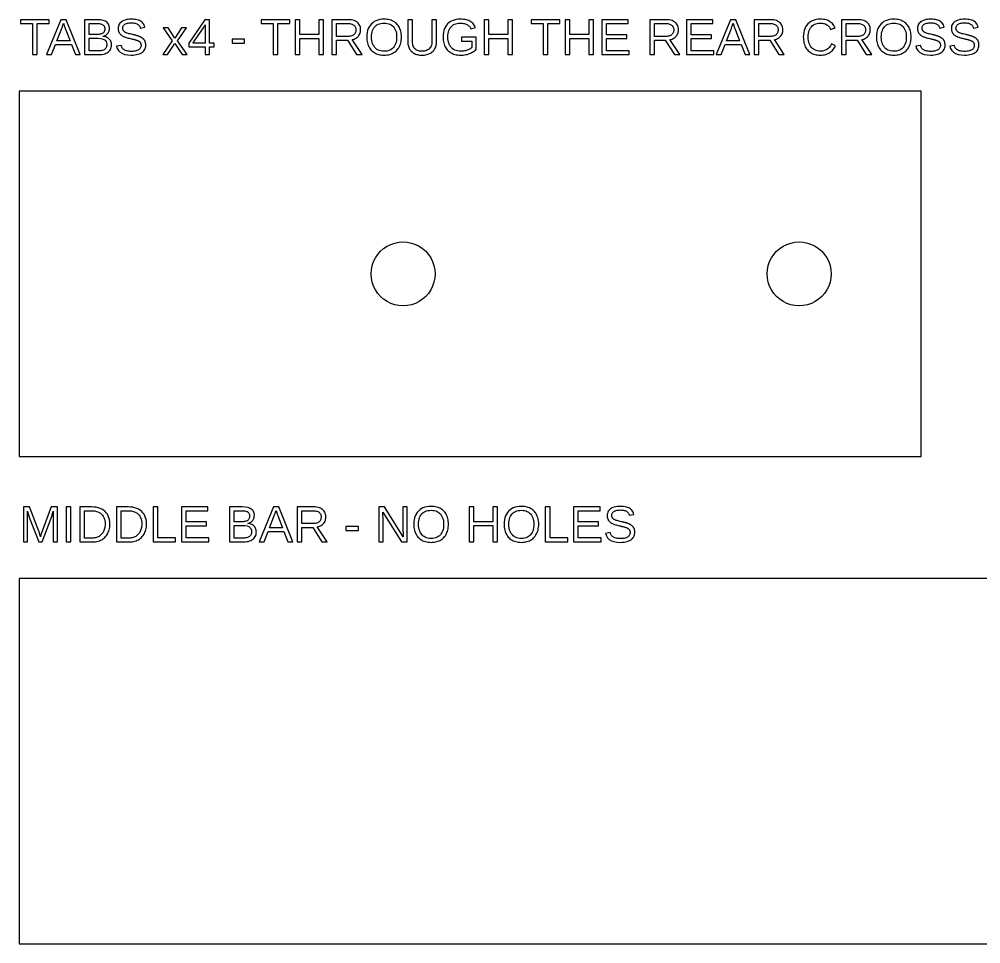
# Model space of a CAD drawing. Extents: x 5 to 633, y -270 to 42.
# Drawn here: x 5 to 162.8, y -270 to -118.2 of the extents above; entities that cross this region are included whole.
import ezdxf

# ---------------------------------------------------------------- set-up
doc = ezdxf.new("R2010")
doc.units = 0
doc.layers.get('0').update_dxf_attribs({"linetype": 'CONTINUOUS'})

msp = doc.modelspace()

# ---------------------------------------------------------------- linework, layer by layer
for points in [[(7.9295, -118.902), (9.8988, -118.902), (9.8988, -118.267), (5.1871, -118.267), (5.1871, -118.902), (7.1565, -118.902), (7.1565, -124), (7.9295, -124)], [(10.9529, -122.324), (13.565, -122.324), (14.2201, -124), (15.0135, -124), (12.7106, -118.267), (11.8276, -118.267), (9.4881, -124), (10.2937, -124)], [(18.3158, -123.991), (18.5728, -123.965), (18.812, -123.922), (19.0335, -123.861), (19.2372, -123.783), (19.4231, -123.688), (19.5912, -123.575), (19.7391, -123.446), (19.8642, -123.304), (19.9666, -123.148), (20.0462, -122.978), (20.1031, -122.794), (20.1372, -122.596), (20.1486, -122.385), (20.1411, -122.225), (20.1184, -122.073), (20.0806, -121.929), (20.0277, -121.794), (19.9597, -121.666), (19.8766, -121.546), (19.7784, -121.435), (19.6662, -121.333), (19.5412, -121.244), (19.4035, -121.166), (19.2529, -121.101), (19.0896, -121.048), (18.9135, -121.006), (18.7246, -120.977), (18.8686, -120.939), (19.0029, -120.891), (19.1276, -120.834), (19.2427, -120.768), (19.3482, -120.692), (19.444, -120.607), (19.5302, -120.513), (19.6058, -120.411), (19.6697, -120.302), (19.722, -120.187), (19.7627, -120.065), (19.7918, -119.936), (19.8092, -119.801), (19.815, -119.659), (19.7738, -119.289), (19.6503, -118.977), (19.4443, -118.721), (19.156, -118.523), (18.7854, -118.381), (18.3323, -118.296), (17.7969, -118.267), (15.7137, -118.267), (15.7137, -124), (18.041, -124)], [(23.7076, -124.072), (23.9985, -124.046), (24.2689, -124.001), (24.5185, -123.939), (24.7475, -123.859), (24.9558, -123.762), (25.1434, -123.646), (25.308, -123.514), (25.4473, -123.368), (25.5613, -123.207), (25.6499, -123.032), (25.7132, -122.841), (25.7512, -122.637), (25.7639, -122.417), (25.7621, -122.329), (25.7568, -122.245), (25.7478, -122.164), (25.7353, -122.086), (25.7193, -122.011), (25.6996, -121.94), (25.6764, -121.872), (25.6501, -121.807), (25.621, -121.745), (25.5891, -121.684), (25.5545, -121.627), (25.5172, -121.572), (25.4771, -121.519), (25.4343, -121.469), (25.389, -121.422), (25.3415, -121.376), (25.2917, -121.332), (25.2397, -121.291), (25.1854, -121.252), (25.1289, -121.215), (25.0701, -121.18), (25.0096, -121.147), (24.9479, -121.115), (24.8849, -121.085), (24.8207, -121.055), (24.7552, -121.027), (24.6885, -121), (24.6205, -120.975), (24.5515, -120.95), (24.4815, -120.927), (24.4107, -120.904), (24.3389, -120.883), (24.2662, -120.862), (24.1926, -120.843), (24.118, -120.824), (24.043, -120.806), (23.9679, -120.788), (23.8927, -120.771), (23.8175, -120.753), (23.7421, -120.735), (23.6667, -120.718), (23.5912, -120.7), (23.3764, -120.651), (23.183, -120.605), (23.011, -120.56), (22.8604, -120.518), (22.7313, -120.478), (22.6236, -120.441), (22.5373, -120.405), (22.4643, -120.37), (22.3963, -120.332), (22.3334, -120.293), (22.2756, -120.251), (22.2228, -120.207), (22.1751, -120.161), (22.1325, -120.112), (22.0952, -120.061), (22.0637, -120.006), (22.0379, -119.947), (22.0179, -119.885), (22.0036, -119.819), (21.995, -119.749), (21.9921, -119.675), (21.9995, -119.55), (22.0217, -119.435), (22.0586, -119.329), (22.1104, -119.232), (22.1769, -119.144), (22.2582, -119.065), (22.3542, -118.995), (22.4643, -118.935), (22.5877, -118.884), (22.7244, -118.842), (22.8744, -118.809), (23.0376, -118.786), (23.2142, -118.772), (23.404, -118.768), (23.5774, -118.772), (23.7398, -118.784), (23.891, -118.805), (24.0311, -118.835), (24.16, -118.872), (24.2779, -118.919), (24.3846, -118.973), (24.4811, -119.037), (24.5682, -119.111), (24.6461, -119.195), (24.7147, -119.29), (24.774, -119.394), (24.824, -119.509), (24.8647, -119.634), (25.6296, -119.5), (25.564, -119.303), (25.4858, -119.123), (25.3949, -118.96), (25.2915, -118.814), (25.1754, -118.686), (25.0467, -118.575), (24.9054, -118.481), (24.7483, -118.401), (24.5726, -118.334), (24.378, -118.279), (24.1647, -118.237), (23.9326, -118.206), (23.6818, -118.188), (23.4121, -118.182), (23.1221, -118.19), (22.852, -118.214), (22.6017, -118.255), (22.3712, -118.312), (22.1606, -118.385), (21.9698, -118.475), (21.7989, -118.58), (21.6494, -118.701), (21.5229, -118.836), (21.4193, -118.984), (21.3388, -119.146), (21.2813, -119.322), (21.2468, -119.512), (21.2353, -119.716), (21.2375, -119.806), (21.2441, -119.893), (21.2551, -119.978), (21.2705, -120.059), (21.2904, -120.137), (21.3146, -120.213), (21.3432, -120.285), (21.3759, -120.355), (21.4126, -120.422), (21.4531, -120.486), (21.4976, -120.548), (21.546, -120.608), (21.5983, -120.664), (21.6544, -120.719), (21.7156, -120.771), (21.7828, -120.822), (21.8561, -120.871), (21.9354, -120.919), (22.0208, -120.965), (22.1123, -121.011), (22.2098, -121.054), (22.317, -121.097), (22.4377, -121.14), (22.5716, -121.183), (22.719, -121.226), (22.8797, -121.269), (23.0538, -121.312), (23.2413, -121.355), (23.3514, -121.381), (23.4588, -121.405), (23.5634, -121.43), (23.6651, -121.454), (23.764, -121.477), (23.86, -121.5), (23.9533, -121.522), (24.0433, -121.545), (24.1296, -121.569), (24.2123, -121.595), (24.2914, -121.622), (24.3668, -121.651), (24.4385, -121.682), (24.5066, -121.713), (24.5708, -121.747), (24.6307, -121.783), (24.6864, -121.822), (24.7378, -121.863), (24.785, -121.907), (24.828, -121.953), (24.8667, -122.002), (24.9007, -122.054), (24.9295, -122.111), (24.953, -122.172), (24.9713, -122.237), (24.9844, -122.306), (24.9923, -122.38), (24.9949, -122.458), (24.9865, -122.596), (24.9615, -122.724), (24.9198, -122.842), (24.8614, -122.951), (24.7863, -123.049), (24.6945, -123.138), (24.586, -123.217), (24.4621, -123.285), (24.3243, -123.343), (24.1723, -123.391), (24.0064, -123.428), (23.8264, -123.454), (23.6324, -123.47), (23.4243, -123.475), (23.2225, -123.47), (23.0331, -123.455), (22.8561, -123.431), (22.6916, -123.396), (22.5396, -123.352), (22.4, -123.297), (22.2729, -123.233), (22.1579, -123.158), (22.055, -123.072), (21.964, -122.975), (21.8849, -122.867), (21.8179, -122.747), (21.7627, -122.616), (21.7195, -122.474), (20.9668, -122.625), (21.0981, -123.011), (21.3013, -123.338), (21.5764, -123.606), (21.9234, -123.814), (22.3423, -123.962), (22.8331, -124.052), (23.3959, -124.081)], [(36.2133, -122.702), (37.0189, -122.702), (37.0189, -122.124), (36.2133, -122.124), (36.2133, -118.267), (35.4442, -118.267), (32.8199, -122.132), (32.8199, -122.702), (35.5216, -122.702), (35.5216, -124), (36.2133, -124)], [(47.4478, -118.902), (49.4171, -118.902), (49.4171, -118.267), (44.7055, -118.267), (44.7055, -118.902), (46.6748, -118.902), (46.6748, -124), (47.4478, -124)], [(51.0694, -121.343), (54.1698, -121.343), (54.1698, -124), (54.9469, -124), (54.9469, -118.267), (54.1698, -118.267), (54.1698, -120.692), (51.0694, -120.692), (51.0694, -118.267), (50.2923, -118.267), (50.2923, -124), (51.0694, -124)], [(57.0874, -121.62), (58.8736, -121.62), (60.3628, -124), (61.2579, -124), (59.6304, -121.53), (59.8118, -121.491), (59.9816, -121.439), (60.1399, -121.374), (60.2867, -121.295), (60.4219, -121.204), (60.5456, -121.099), (60.6577, -120.981), (60.7565, -120.852), (60.8401, -120.716), (60.9085, -120.57), (60.9617, -120.417), (60.9996, -120.255), (61.0224, -120.085), (61.03, -119.907), (61.0193, -119.693), (60.987, -119.493), (60.9333, -119.307), (60.858, -119.134), (60.7612, -118.976), (60.6429, -118.831), (60.5031, -118.7), (60.3436, -118.585), (60.166, -118.488), (59.9704, -118.409), (59.7568, -118.347), (59.5252, -118.302), (59.2755, -118.276), (59.0079, -118.267), (56.3103, -118.267), (56.3103, -124), (57.0874, -124)], [(65.1247, -124.074), (65.3604, -124.052), (65.5867, -124.015), (65.8035, -123.963), (66.0108, -123.897), (66.2087, -123.815), (66.3971, -123.719), (66.5747, -123.609), (66.74, -123.487), (66.8932, -123.351), (67.0341, -123.203), (67.1629, -123.042), (67.2794, -122.868), (67.3837, -122.682), (67.475, -122.484), (67.5522, -122.278), (67.6153, -122.062), (67.6644, -121.837), (67.6995, -121.603), (67.7206, -121.359), (67.7276, -121.107), (67.7207, -120.854), (67.6999, -120.611), (67.6652, -120.377), (67.6167, -120.153), (67.5542, -119.939), (67.478, -119.735), (67.3878, -119.541), (67.2846, -119.358), (67.1689, -119.187), (67.0409, -119.03), (66.9006, -118.886), (66.7478, -118.754), (66.5827, -118.635), (66.4052, -118.53), (66.2168, -118.437), (66.0189, -118.359), (65.8116, -118.295), (65.5948, -118.246), (65.3685, -118.21), (65.1328, -118.189), (64.8876, -118.182), (64.516, -118.197), (64.1685, -118.245), (63.8451, -118.324), (63.5457, -118.435), (63.2705, -118.577), (63.0193, -118.751), (62.7922, -118.957), (62.5925, -119.191), (62.4235, -119.449), (62.2853, -119.731), (62.1777, -120.039), (62.1009, -120.37), (62.0548, -120.726), (62.0395, -121.107), (62.0464, -121.361), (62.067, -121.605), (62.1015, -121.84), (62.1497, -122.066), (62.2118, -122.282), (62.2876, -122.49), (62.3772, -122.688), (62.4798, -122.875), (62.5949, -123.049), (62.7223, -123.21), (62.8621, -123.358), (63.0143, -123.493), (63.1788, -123.615), (63.3557, -123.723), (63.5437, -123.818), (63.7417, -123.899), (63.9495, -123.964), (64.1671, -124.016), (64.3947, -124.052), (64.6321, -124.074), (64.8795, -124.081)], [(71.3063, -124.076), (71.5037, -124.06), (71.6932, -124.032), (71.8749, -123.994), (72.0486, -123.945), (72.2145, -123.886), (72.3724, -123.815), (72.5215, -123.734), (72.6606, -123.643), (72.7897, -123.543), (72.9089, -123.433), (73.0181, -123.313), (73.1173, -123.183), (73.2066, -123.044), (73.2848, -122.896), (73.351, -122.74), (73.4052, -122.576), (73.4473, -122.405), (73.4774, -122.226), (73.4955, -122.038), (73.5015, -121.844), (73.5015, -118.267), (72.7285, -118.267), (72.7285, -121.799), (72.7197, -122.022), (72.6934, -122.23), (72.6496, -122.421), (72.5883, -122.597), (72.5095, -122.757), (72.4131, -122.901), (72.2992, -123.03), (72.1696, -123.141), (72.0259, -123.236), (71.8682, -123.313), (71.6964, -123.373), (71.5106, -123.416), (71.3108, -123.442), (71.0969, -123.451), (70.8891, -123.442), (70.6957, -123.417), (70.5167, -123.376), (70.3522, -123.318), (70.2022, -123.243), (70.0666, -123.152), (69.9454, -123.044), (69.8397, -122.92), (69.7502, -122.78), (69.6769, -122.626), (69.62, -122.455), (69.5793, -122.27), (69.5549, -122.068), (69.5467, -121.852), (69.5467, -118.267), (68.7696, -118.267), (68.7696, -121.917), (68.7755, -122.106), (68.7931, -122.287), (68.8226, -122.461), (68.8639, -122.628), (68.917, -122.786), (68.9818, -122.937), (69.0585, -123.08), (69.1458, -123.215), (69.2428, -123.341), (69.3494, -123.456), (69.4657, -123.563), (69.5915, -123.66), (69.727, -123.747), (69.8722, -123.825), (70.0258, -123.893), (70.1867, -123.951), (70.355, -123.998), (70.5305, -124.034), (70.7134, -124.06), (70.9035, -124.076), (71.101, -124.081)], [(77.6713, -124.076), (77.8853, -124.061), (78.0948, -124.035), (78.2996, -123.998), (78.5, -123.952), (78.6957, -123.895), (78.8869, -123.827), (79.0716, -123.75), (79.2479, -123.665), (79.4159, -123.571), (79.5754, -123.468), (79.7266, -123.357), (79.8694, -123.237), (80.0038, -123.109), (80.0038, -121.132), (77.5747, -121.132), (77.5747, -121.783), (79.2877, -121.783), (79.2877, -122.816), (79.1979, -122.897), (79.1005, -122.973), (78.9956, -123.045), (78.8831, -123.111), (78.7631, -123.172), (78.6355, -123.229), (78.5004, -123.28), (78.3599, -123.325), (78.2164, -123.364), (78.0698, -123.395), (77.9201, -123.419), (77.7674, -123.437), (77.6116, -123.447), (77.4527, -123.451), (77.1801, -123.438), (76.9249, -123.399), (76.6872, -123.335), (76.4669, -123.245), (76.264, -123.13), (76.0786, -122.989), (75.9106, -122.822), (75.7627, -122.633), (75.6376, -122.426), (75.5352, -122.199), (75.4556, -121.954), (75.3987, -121.691), (75.3646, -121.408), (75.3532, -121.107), (75.3639, -120.806), (75.396, -120.524), (75.4496, -120.263), (75.5246, -120.021), (75.621, -119.8), (75.7388, -119.598), (75.8781, -119.417), (76.0376, -119.257), (76.2162, -119.123), (76.4139, -119.012), (76.6307, -118.927), (76.8666, -118.865), (77.1216, -118.829), (77.3957, -118.816), (77.5739, -118.821), (77.7436, -118.835), (77.9048, -118.858), (78.0573, -118.889), (78.2014, -118.931), (78.3368, -118.981), (78.4638, -119.04), (78.5826, -119.11), (78.6939, -119.19), (78.7977, -119.281), (78.8939, -119.382), (78.9825, -119.495), (79.0636, -119.618), (79.1371, -119.752), (79.8777, -119.533), (79.7803, -119.338), (79.6717, -119.16), (79.5521, -118.997), (79.4213, -118.85), (79.2794, -118.718), (79.1263, -118.603), (78.9622, -118.503), (78.7851, -118.418), (78.5935, -118.346), (78.3872, -118.287), (78.1663, -118.241), (77.9309, -118.208), (77.6808, -118.188), (77.416, -118.182), (77.0413, -118.197), (76.6913, -118.244), (76.3661, -118.322), (76.0656, -118.431), (75.7898, -118.572), (75.5388, -118.744), (75.3125, -118.947), (75.1139, -119.178), (74.9458, -119.435), (74.8083, -119.718), (74.7014, -120.027), (74.625, -120.361), (74.5792, -120.721), (74.5639, -121.107), (74.5709, -121.363), (74.5919, -121.608), (74.627, -121.845), (74.6761, -122.071), (74.7393, -122.288), (74.8165, -122.495), (74.9077, -122.692), (75.0122, -122.878), (75.1292, -123.051), (75.2588, -123.211), (75.4009, -123.359), (75.5556, -123.493), (75.7227, -123.615), (75.9025, -123.723), (76.0935, -123.818), (76.2947, -123.899), (76.5061, -123.964), (76.7275, -124.016), (76.9591, -124.052), (77.2008, -124.074), (77.4527, -124.081)], [(82.0874, -121.343), (85.1878, -121.343), (85.1878, -124), (85.9649, -124), (85.9649, -118.267), (85.1878, -118.267), (85.1878, -120.692), (82.0874, -120.692), (82.0874, -118.267), (81.3103, -118.267), (81.3103, -124), (82.0874, -124)], [(91.739, -118.902), (93.7083, -118.902), (93.7083, -118.267), (88.9966, -118.267), (88.9966, -118.902), (90.966, -118.902), (90.966, -124), (91.739, -124)], [(95.3605, -121.343), (98.4609, -121.343), (98.4609, -124), (99.238, -124), (99.238, -118.267), (98.4609, -118.267), (98.4609, -120.692), (95.3605, -120.692), (95.3605, -118.267), (94.5834, -118.267), (94.5834, -124), (95.3605, -124)], [(105.118, -123.365), (101.379, -123.365), (101.379, -121.367), (104.707, -121.367), (104.707, -120.741), (101.379, -120.741), (101.379, -118.902), (104.951, -118.902), (104.951, -118.267), (100.601, -118.267), (100.601, -124), (105.118, -124)], [(109.252, -121.62), (111.038, -121.62), (112.528, -124), (113.423, -124), (111.795, -121.53), (111.977, -121.491), (112.146, -121.439), (112.305, -121.374), (112.451, -121.295), (112.587, -121.204), (112.71, -121.099), (112.822, -120.981), (112.921, -120.852), (113.005, -120.716), (113.073, -120.57), (113.126, -120.417), (113.164, -120.255), (113.187, -120.085), (113.195, -119.907), (113.184, -119.693), (113.152, -119.493), (113.098, -119.307), (113.023, -119.134), (112.926, -118.976), (112.808, -118.831), (112.668, -118.7), (112.508, -118.585), (112.331, -118.488), (112.135, -118.409), (111.922, -118.347), (111.69, -118.302), (111.44, -118.276), (111.173, -118.267), (108.475, -118.267), (108.475, -124), (109.252, -124)], [(119.009, -123.365), (115.27, -123.365), (115.27, -121.367), (118.598, -121.367), (118.598, -120.741), (115.27, -120.741), (115.27, -118.902), (118.843, -118.902), (118.843, -118.267), (114.493, -118.267), (114.493, -124), (119.009, -124)], [(120.849, -122.324), (123.461, -122.324), (124.116, -124), (124.909, -124), (122.607, -118.267), (121.724, -118.267), (119.384, -124), (120.19, -124)], [(126.387, -121.62), (128.173, -121.62), (129.662, -124), (130.557, -124), (128.93, -121.53), (129.111, -121.491), (129.281, -121.439), (129.439, -121.374), (129.586, -121.295), (129.721, -121.204), (129.845, -121.099), (129.957, -120.981), (130.056, -120.852), (130.139, -120.716), (130.208, -120.57), (130.261, -120.417), (130.299, -120.255), (130.322, -120.085), (130.329, -119.907), (130.319, -119.693), (130.286, -119.493), (130.233, -119.307), (130.157, -119.134), (130.061, -118.976), (129.942, -118.831), (129.802, -118.7), (129.643, -118.585), (129.465, -118.488), (129.27, -118.409), (129.056, -118.347), (128.825, -118.302), (128.575, -118.276), (128.307, -118.267), (125.61, -118.267), (125.61, -124), (126.387, -124)], [(136.715, -124.073), (136.945, -124.05), (137.165, -124.01), (137.378, -123.955), (137.582, -123.884), (137.778, -123.797), (137.965, -123.695), (138.142, -123.577), (138.308, -123.445), (138.462, -123.299), (138.604, -123.138), (138.734, -122.962), (138.853, -122.772), (138.96, -122.568), (138.325, -122.25), (138.14, -122.567), (137.93, -122.834), (137.696, -123.053), (137.437, -123.224), (137.154, -123.345), (136.846, -123.418), (136.514, -123.443), (136.254, -123.43), (136.009, -123.39), (135.78, -123.325), (135.567, -123.233), (135.37, -123.116), (135.189, -122.972), (135.023, -122.802), (134.877, -122.61), (134.753, -122.402), (134.652, -122.177), (134.573, -121.935), (134.517, -121.676), (134.483, -121.4), (134.472, -121.107), (134.483, -120.812), (134.515, -120.535), (134.569, -120.277), (134.645, -120.037), (134.742, -119.816), (134.86, -119.613), (135.001, -119.429), (135.161, -119.266), (135.338, -119.129), (135.532, -119.016), (135.744, -118.929), (135.972, -118.866), (136.218, -118.829), (136.482, -118.816), (136.652, -118.822), (136.815, -118.838), (136.971, -118.865), (137.121, -118.903), (137.264, -118.951), (137.4, -119.011), (137.53, -119.081), (137.651, -119.161), (137.762, -119.251), (137.864, -119.351), (137.955, -119.46), (138.037, -119.579), (138.109, -119.708), (138.17, -119.846), (138.907, -119.602), (138.818, -119.408), (138.715, -119.228), (138.599, -119.062), (138.47, -118.91), (138.328, -118.773), (138.172, -118.649), (138.004, -118.54), (137.822, -118.445), (137.628, -118.364), (137.422, -118.299), (137.203, -118.247), (136.972, -118.211), (136.729, -118.189), (136.474, -118.182), (136.111, -118.198), (135.772, -118.245), (135.455, -118.324), (135.162, -118.435), (134.893, -118.578), (134.646, -118.753), (134.423, -118.959), (134.227, -119.193), (134.06, -119.451), (133.924, -119.734), (133.819, -120.041), (133.743, -120.372), (133.698, -120.727), (133.683, -121.107), (133.689, -121.364), (133.71, -121.61), (133.743, -121.847), (133.791, -122.073), (133.852, -122.289), (133.926, -122.496), (134.014, -122.692), (134.115, -122.877), (134.228, -123.049), (134.354, -123.209), (134.491, -123.356), (134.642, -123.49), (134.804, -123.612), (134.978, -123.721), (135.164, -123.817), (135.359, -123.898), (135.564, -123.964), (135.778, -124.015), (136.002, -124.052), (136.235, -124.074), (136.478, -124.081)], [(140.738, -121.62), (142.524, -121.62), (144.014, -124), (144.909, -124), (143.281, -121.53), (143.463, -121.491), (143.632, -121.439), (143.791, -121.374), (143.937, -121.295), (144.073, -121.204), (144.196, -121.099), (144.308, -120.981), (144.407, -120.852), (144.491, -120.716), (144.559, -120.57), (144.612, -120.417), (144.65, -120.255), (144.673, -120.085), (144.681, -119.907), (144.67, -119.693), (144.638, -119.493), (144.584, -119.307), (144.509, -119.134), (144.412, -118.976), (144.294, -118.831), (144.154, -118.7), (143.994, -118.585), (143.817, -118.488), (143.621, -118.409), (143.408, -118.347), (143.176, -118.302), (142.926, -118.276), (142.659, -118.267), (139.961, -118.267), (139.961, -124), (140.738, -124)], [(148.775, -124.074), (149.011, -124.052), (149.237, -124.015), (149.454, -123.963), (149.662, -123.897), (149.859, -123.815), (150.048, -123.719), (150.225, -123.609), (150.391, -123.487), (150.544, -123.351), (150.685, -123.203), (150.814, -123.042), (150.93, -122.868), (151.034, -122.682), (151.126, -122.484), (151.203, -122.278), (151.266, -122.062), (151.315, -121.837), (151.35, -121.603), (151.371, -121.359), (151.378, -121.107), (151.371, -120.854), (151.351, -120.611), (151.316, -120.377), (151.267, -120.153), (151.205, -119.939), (151.129, -119.735), (151.039, -119.541), (150.935, -119.358), (150.82, -119.187), (150.692, -119.03), (150.551, -118.886), (150.399, -118.754), (150.233, -118.635), (150.056, -118.53), (149.868, -118.437), (149.67, -118.359), (149.462, -118.295), (149.246, -118.246), (149.019, -118.21), (148.784, -118.189), (148.538, -118.182), (148.167, -118.197), (147.819, -118.245), (147.496, -118.324), (147.196, -118.435), (146.921, -118.577), (146.67, -118.751), (146.443, -118.957), (146.243, -119.191), (146.074, -119.449), (145.936, -119.731), (145.828, -120.039), (145.752, -120.37), (145.706, -120.726), (145.69, -121.107), (145.697, -121.361), (145.718, -121.605), (145.752, -121.84), (145.8, -122.066), (145.863, -122.282), (145.938, -122.49), (146.028, -122.688), (146.131, -122.875), (146.246, -123.049), (146.373, -123.21), (146.513, -123.358), (146.665, -123.493), (146.83, -123.615), (147.006, -123.723), (147.194, -123.818), (147.392, -123.899), (147.6, -123.964), (147.818, -124.016), (148.045, -124.052), (148.283, -124.074), (148.53, -124.081)], [(154.897, -124.072), (155.188, -124.046), (155.458, -124.001), (155.708, -123.939), (155.937, -123.859), (156.145, -123.762), (156.332, -123.646), (156.497, -123.514), (156.636, -123.368), (156.75, -123.207), (156.839, -123.032), (156.902, -122.841), (156.94, -122.637), (156.953, -122.417), (156.951, -122.329), (156.946, -122.245), (156.937, -122.164), (156.924, -122.086), (156.908, -122.011), (156.889, -121.94), (156.865, -121.872), (156.839, -121.807), (156.81, -121.745), (156.778, -121.684), (156.744, -121.627), (156.706, -121.572), (156.666, -121.519), (156.623, -121.469), (156.578, -121.422), (156.531, -121.376), (156.481, -121.332), (156.429, -121.291), (156.374, -121.252), (156.318, -121.215), (156.259, -121.18), (156.199, -121.147), (156.137, -121.115), (156.074, -121.085), (156.01, -121.055), (155.944, -121.027), (155.878, -121), (155.81, -120.975), (155.741, -120.95), (155.671, -120.927), (155.6, -120.904), (155.528, -120.883), (155.455, -120.862), (155.382, -120.843), (155.307, -120.824), (155.232, -120.806), (155.157, -120.788), (155.082, -120.771), (155.007, -120.753), (154.931, -120.735), (154.856, -120.718), (154.78, -120.7), (154.565, -120.651), (154.372, -120.605), (154.2, -120.56), (154.049, -120.518), (153.92, -120.478), (153.813, -120.441), (153.726, -120.405), (153.653, -120.37), (153.585, -120.332), (153.522, -120.293), (153.465, -120.251), (153.412, -120.207), (153.364, -120.161), (153.322, -120.112), (153.284, -120.061), (153.253, -120.006), (153.227, -119.947), (153.207, -119.885), (153.193, -119.819), (153.184, -119.749), (153.181, -119.675), (153.189, -119.55), (153.211, -119.435), (153.248, -119.329), (153.299, -119.232), (153.366, -119.144), (153.447, -119.065), (153.543, -118.995), (153.653, -118.935), (153.777, -118.884), (153.913, -118.842), (154.063, -118.809), (154.227, -118.786), (154.403, -118.772), (154.593, -118.768), (154.766, -118.772), (154.929, -118.784), (155.08, -118.805), (155.22, -118.835), (155.349, -118.872), (155.467, -118.919), (155.574, -118.973), (155.67, -119.037), (155.757, -119.111), (155.835, -119.195), (155.904, -119.29), (155.963, -119.394), (156.013, -119.509), (156.054, -119.634), (156.819, -119.5), (156.753, -119.303), (156.675, -119.123), (156.584, -118.96), (156.481, -118.814), (156.364, -118.686), (156.236, -118.575), (156.094, -118.481), (155.937, -118.401), (155.762, -118.334), (155.567, -118.279), (155.354, -118.237), (155.122, -118.206), (154.871, -118.188), (154.601, -118.182), (154.311, -118.19), (154.041, -118.214), (153.791, -118.255), (153.56, -118.312), (153.35, -118.385), (153.159, -118.475), (152.988, -118.58), (152.838, -118.701), (152.712, -118.836), (152.608, -118.984), (152.528, -119.146), (152.47, -119.322), (152.436, -119.512), (152.424, -119.716), (152.427, -119.806), (152.433, -119.893), (152.444, -119.978), (152.46, -120.059), (152.479, -120.137), (152.504, -120.213), (152.532, -120.285), (152.565, -120.355), (152.602, -120.422), (152.642, -120.486), (152.687, -120.548), (152.735, -120.608), (152.787, -120.664), (152.843, -120.719), (152.905, -120.771), (152.972, -120.822), (153.045, -120.871), (153.124, -120.919), (153.21, -120.965), (153.301, -121.011), (153.399, -121.054), (153.506, -121.097), (153.627, -121.14), (153.761, -121.183), (153.908, -121.226), (154.069, -121.269), (154.243, -121.312), (154.43, -121.355), (154.54, -121.381), (154.648, -121.405), (154.752, -121.43), (154.854, -121.454), (154.953, -121.477), (155.049, -121.5), (155.142, -121.522), (155.232, -121.545), (155.319, -121.569), (155.401, -121.595), (155.48, -121.622), (155.556, -121.651), (155.628, -121.682), (155.696, -121.713), (155.76, -121.747), (155.82, -121.783), (155.875, -121.822), (155.927, -121.863), (155.974, -121.907), (156.017, -121.953), (156.056, -122.002), (156.09, -122.054), (156.119, -122.111), (156.142, -122.172), (156.16, -122.237), (156.173, -122.306), (156.181, -122.38), (156.184, -122.458), (156.176, -122.596), (156.151, -122.724), (156.109, -122.842), (156.05, -122.951), (155.975, -123.049), (155.884, -123.138), (155.775, -123.217), (155.651, -123.285), (155.513, -123.343), (155.361, -123.391), (155.195, -123.428), (155.015, -123.454), (154.821, -123.47), (154.613, -123.475), (154.412, -123.47), (154.222, -123.455), (154.045, -123.431), (153.881, -123.396), (153.729, -123.352), (153.589, -123.297), (153.462, -123.233), (153.347, -123.158), (153.244, -123.072), (153.153, -122.975), (153.074, -122.867), (153.007, -122.747), (152.952, -122.616), (152.909, -122.474), (152.156, -122.625), (152.287, -123.011), (152.49, -123.338), (152.765, -123.606), (153.112, -123.814), (153.531, -123.962), (154.022, -124.052), (154.585, -124.081)], [(160.455, -124.072), (160.746, -124.046), (161.016, -124.001), (161.266, -123.939), (161.495, -123.859), (161.703, -123.762), (161.891, -123.646), (162.055, -123.514), (162.195, -123.368), (162.309, -123.207), (162.397, -123.032), (162.461, -122.841), (162.499, -122.637), (162.511, -122.417), (162.509, -122.329), (162.504, -122.245), (162.495, -122.164), (162.483, -122.086), (162.467, -122.011), (162.447, -121.94), (162.424, -121.872), (162.397, -121.807), (162.368, -121.745), (162.336, -121.684), (162.302, -121.627), (162.265, -121.572), (162.224, -121.519), (162.182, -121.469), (162.136, -121.422), (162.089, -121.376), (162.039, -121.332), (161.987, -121.291), (161.933, -121.252), (161.876, -121.215), (161.817, -121.18), (161.757, -121.147), (161.695, -121.115), (161.632, -121.085), (161.568, -121.055), (161.503, -121.027), (161.436, -121), (161.368, -120.975), (161.299, -120.95), (161.229, -120.927), (161.158, -120.904), (161.086, -120.883), (161.013, -120.862), (160.94, -120.843), (160.865, -120.824), (160.79, -120.806), (160.715, -120.788), (160.64, -120.771), (160.565, -120.753), (160.489, -120.735), (160.414, -120.718), (160.339, -120.7), (160.124, -120.651), (159.93, -120.605), (159.758, -120.56), (159.608, -120.518), (159.479, -120.478), (159.371, -120.441), (159.285, -120.405), (159.212, -120.37), (159.144, -120.332), (159.081, -120.293), (159.023, -120.251), (158.97, -120.207), (158.922, -120.161), (158.88, -120.112), (158.843, -120.061), (158.811, -120.006), (158.785, -119.947), (158.765, -119.885), (158.751, -119.819), (158.742, -119.749), (158.739, -119.675), (158.747, -119.55), (158.769, -119.435), (158.806, -119.329), (158.858, -119.232), (158.924, -119.144), (159.005, -119.065), (159.102, -118.995), (159.212, -118.935), (159.335, -118.884), (159.472, -118.842), (159.622, -118.809), (159.785, -118.786), (159.961, -118.772), (160.151, -118.768), (160.325, -118.772), (160.487, -118.784), (160.638, -118.805), (160.778, -118.835), (160.907, -118.872), (161.025, -118.919), (161.132, -118.973), (161.228, -119.037), (161.316, -119.111), (161.393, -119.195), (161.462, -119.29), (161.521, -119.394), (161.571, -119.509), (161.612, -119.634), (162.377, -119.5), (162.311, -119.303), (162.233, -119.123), (162.142, -118.96), (162.039, -118.814), (161.923, -118.686), (161.794, -118.575), (161.653, -118.481), (161.496, -118.401), (161.32, -118.334), (161.125, -118.279), (160.912, -118.237), (160.68, -118.206), (160.429, -118.188), (160.159, -118.182), (159.869, -118.19), (159.599, -118.214), (159.349, -118.255), (159.119, -118.312), (158.908, -118.385), (158.717, -118.475), (158.546, -118.58), (158.397, -118.701), (158.27, -118.836), (158.167, -118.984), (158.086, -119.146), (158.029, -119.322), (157.994, -119.512), (157.983, -119.716), (157.985, -119.806), (157.991, -119.893), (158.002, -119.978), (158.018, -120.059), (158.038, -120.137), (158.062, -120.213), (158.09, -120.285), (158.123, -120.355), (158.16, -120.422), (158.2, -120.486), (158.245, -120.548), (158.293, -120.608), (158.346, -120.664), (158.402, -120.719), (158.463, -120.771), (158.53, -120.822), (158.603, -120.871), (158.683, -120.919), (158.768, -120.965), (158.86, -121.011), (158.957, -121.054), (159.064, -121.097), (159.185, -121.14), (159.319, -121.183), (159.466, -121.226), (159.627, -121.269), (159.801, -121.312), (159.989, -121.355), (160.099, -121.381), (160.206, -121.405), (160.311, -121.43), (160.412, -121.454), (160.511, -121.477), (160.607, -121.5), (160.701, -121.522), (160.791, -121.545), (160.877, -121.569), (160.96, -121.595), (161.039, -121.622), (161.114, -121.651), (161.186, -121.682), (161.254, -121.713), (161.318, -121.747), (161.378, -121.783), (161.434, -121.822), (161.485, -121.863), (161.532, -121.907), (161.575, -121.953), (161.614, -122.002), (161.648, -122.054), (161.677, -122.111), (161.7, -122.172), (161.719, -122.237), (161.732, -122.306), (161.74, -122.38), (161.742, -122.458), (161.734, -122.596), (161.709, -122.724), (161.667, -122.842), (161.609, -122.951), (161.534, -123.049), (161.442, -123.138), (161.333, -123.217), (161.209, -123.285), (161.072, -123.343), (160.92, -123.391), (160.754, -123.428), (160.574, -123.454), (160.38, -123.47), (160.172, -123.475), (159.97, -123.47), (159.78, -123.455), (159.603, -123.431), (159.439, -123.396), (159.287, -123.352), (159.147, -123.297), (159.02, -123.233), (158.905, -123.158), (158.802, -123.072), (158.711, -122.975), (158.632, -122.867), (158.565, -122.747), (158.51, -122.616), (158.467, -122.474), (157.714, -122.625), (157.845, -123.011), (158.049, -123.338), (158.324, -123.606), (158.671, -123.814), (159.09, -123.962), (159.58, -124.052), (160.143, -124.081)], [(11.9212, -119.834), (11.9762, -119.686), (12.0272, -119.547), (12.0742, -119.415), (12.1172, -119.292), (12.1562, -119.176), (12.1913, -119.067), (12.2223, -118.967), (12.259, -118.853), (12.3688, -119.191), (12.4014, -119.29), (12.4339, -119.387), (12.4665, -119.481), (12.499, -119.571), (12.5316, -119.659), (12.5641, -119.744), (12.5967, -119.825), (13.3331, -121.717), (11.1889, -121.717)], [(16.4908, -118.89), (17.7969, -118.89), (17.9632, -118.894), (18.1178, -118.906), (18.2607, -118.926), (18.3921, -118.955), (18.5118, -118.991), (18.6199, -119.036), (18.7164, -119.089), (18.8006, -119.151), (18.8719, -119.225), (18.9302, -119.308), (18.9755, -119.403), (19.0079, -119.509), (19.0273, -119.625), (19.0338, -119.752), (19.0276, -119.885), (19.0087, -120.008), (18.9774, -120.121), (18.9335, -120.224), (18.8771, -120.316), (18.8081, -120.398), (18.7266, -120.47), (18.6324, -120.532), (18.5253, -120.585), (18.4054, -120.628), (18.2726, -120.661), (18.1269, -120.685), (17.9683, -120.7), (17.7969, -120.704), (16.4908, -120.704)], [(30.537, -122.193), (31.7211, -124), (32.5389, -124), (30.952, -121.73), (32.4453, -119.598), (31.6275, -119.598), (30.537, -121.311), (29.4385, -119.598), (28.6288, -119.598), (30.1221, -121.738), (28.5556, -124), (29.3449, -124)], [(33.5604, -122.043), (33.7801, -121.742), (35.2489, -119.577), (35.2651, -119.553), (35.2835, -119.524), (35.304, -119.49), (35.3267, -119.452), (35.3515, -119.409), (35.3785, -119.361), (35.4076, -119.309), (35.4359, -119.257), (35.4601, -119.213), (35.4804, -119.175), (35.4967, -119.145), (35.5089, -119.121), (35.5173, -119.103), (35.5216, -119.093), (35.5216, -122.124), (33.4953, -122.124)], [(57.0874, -118.89), (58.9306, -118.89), (59.107, -118.895), (59.2712, -118.911), (59.4232, -118.938), (59.5629, -118.975), (59.6905, -119.024), (59.8059, -119.082), (59.9091, -119.152), (59.9992, -119.232), (60.0755, -119.321), (60.1379, -119.421), (60.1864, -119.53), (60.2211, -119.648), (60.2419, -119.777), (60.2488, -119.915), (60.242, -120.058), (60.2214, -120.191), (60.1872, -120.316), (60.1392, -120.43), (60.0776, -120.536), (60.0022, -120.632), (59.9131, -120.719), (59.8116, -120.795), (59.6986, -120.859), (59.5742, -120.912), (59.4385, -120.953), (59.2914, -120.982), (59.133, -121), (58.9631, -121.005), (57.0874, -121.005)], [(64.6125, -123.438), (64.3628, -123.399), (64.1303, -123.335), (63.9149, -123.244), (63.7167, -123.128), (63.5357, -122.986), (63.372, -122.818), (63.2279, -122.628), (63.1059, -122.42), (63.0061, -122.194), (62.9285, -121.949), (62.8731, -121.687), (62.8399, -121.406), (62.8288, -121.107), (62.8397, -120.807), (62.8726, -120.526), (62.9274, -120.265), (63.0041, -120.024), (63.1028, -119.802), (63.2234, -119.601), (63.3658, -119.419), (63.5284, -119.259), (63.7093, -119.124), (63.9084, -119.013), (64.1258, -118.927), (64.3615, -118.866), (64.6154, -118.829), (64.8876, -118.816), (65.1576, -118.829), (65.4096, -118.866), (65.6435, -118.929), (65.8595, -119.016), (66.0574, -119.128), (66.2373, -119.265), (66.3991, -119.427), (66.5411, -119.61), (66.6612, -119.813), (66.7595, -120.034), (66.8359, -120.274), (66.8905, -120.533), (66.9232, -120.811), (66.9342, -121.107), (66.9233, -121.416), (66.8908, -121.705), (66.8366, -121.973), (66.7608, -122.22), (66.6632, -122.447), (66.544, -122.653), (66.4032, -122.838), (66.242, -123.001), (66.0621, -123.138), (65.8632, -123.251), (65.6456, -123.338), (65.4091, -123.401), (65.1537, -123.438), (64.8795, -123.451)], [(109.252, -118.89), (111.095, -118.89), (111.272, -118.895), (111.436, -118.911), (111.588, -118.938), (111.728, -118.975), (111.855, -119.024), (111.971, -119.082), (112.074, -119.152), (112.164, -119.232), (112.24, -119.321), (112.303, -119.421), (112.351, -119.53), (112.386, -119.648), (112.407, -119.777), (112.414, -119.915), (112.407, -120.058), (112.386, -120.191), (112.352, -120.316), (112.304, -120.43), (112.242, -120.536), (112.167, -120.632), (112.078, -120.719), (111.976, -120.795), (111.863, -120.859), (111.739, -120.912), (111.603, -120.953), (111.456, -120.982), (111.298, -121), (111.128, -121.005), (109.252, -121.005)], [(121.817, -119.834), (121.872, -119.686), (121.923, -119.547), (121.97, -119.415), (122.013, -119.292), (122.052, -119.176), (122.087, -119.067), (122.118, -118.967), (122.155, -118.853), (122.265, -119.191), (122.297, -119.29), (122.33, -119.387), (122.362, -119.481), (122.395, -119.571), (122.427, -119.659), (122.46, -119.744), (122.493, -119.825), (123.229, -121.717), (121.085, -121.717)], [(126.387, -118.89), (128.23, -118.89), (128.406, -118.895), (128.571, -118.911), (128.723, -118.938), (128.862, -118.975), (128.99, -119.024), (129.105, -119.082), (129.208, -119.152), (129.299, -119.232), (129.375, -119.321), (129.437, -119.421), (129.486, -119.53), (129.52, -119.648), (129.541, -119.777), (129.548, -119.915), (129.541, -120.058), (129.521, -120.191), (129.487, -120.316), (129.439, -120.43), (129.377, -120.536), (129.302, -120.632), (129.212, -120.719), (129.111, -120.795), (128.998, -120.859), (128.874, -120.912), (128.738, -120.953), (128.591, -120.982), (128.432, -121), (128.262, -121.005), (126.387, -121.005)], [(140.738, -118.89), (142.581, -118.89), (142.758, -118.895), (142.922, -118.911), (143.074, -118.938), (143.214, -118.975), (143.341, -119.024), (143.457, -119.082), (143.56, -119.152), (143.65, -119.232), (143.726, -119.321), (143.789, -119.421), (143.837, -119.53), (143.872, -119.648), (143.893, -119.777), (143.9, -119.915), (143.893, -120.058), (143.872, -120.191), (143.838, -120.316), (143.79, -120.43), (143.728, -120.536), (143.653, -120.632), (143.564, -120.719), (143.462, -120.795), (143.349, -120.859), (143.225, -120.912), (143.089, -120.953), (142.942, -120.982), (142.784, -121), (142.614, -121.005), (140.738, -121.005)], [(148.263, -123.438), (148.014, -123.399), (147.781, -123.335), (147.566, -123.244), (147.367, -123.128), (147.186, -122.986), (147.023, -122.818), (146.879, -122.628), (146.757, -122.42), (146.657, -122.194), (146.579, -121.949), (146.524, -121.687), (146.491, -121.406), (146.48, -121.107), (146.49, -120.807), (146.523, -120.526), (146.578, -120.265), (146.655, -120.024), (146.754, -119.802), (146.874, -119.601), (147.017, -119.419), (147.179, -119.259), (147.36, -119.124), (147.559, -119.013), (147.777, -118.927), (148.012, -118.866), (148.266, -118.829), (148.538, -118.816), (148.808, -118.829), (149.06, -118.866), (149.294, -118.929), (149.51, -119.016), (149.708, -119.128), (149.888, -119.265), (150.05, -119.427), (150.192, -119.61), (150.312, -119.813), (150.41, -120.034), (150.487, -120.274), (150.541, -120.533), (150.574, -120.811), (150.585, -121.107), (150.574, -121.416), (150.542, -121.705), (150.487, -121.973), (150.412, -122.22), (150.314, -122.447), (150.195, -122.653), (150.054, -122.838), (149.893, -123.001), (149.713, -123.138), (149.514, -123.251), (149.296, -123.338), (149.06, -123.401), (148.804, -123.438), (148.53, -123.451)], [(16.4908, -121.311), (17.9393, -121.311), (18.3171, -121.331), (18.6368, -121.393), (18.8983, -121.497), (19.1018, -121.641), (19.2471, -121.827), (19.3343, -122.055), (19.3633, -122.324), (19.3567, -122.468), (19.3368, -122.602), (19.3036, -122.726), (19.2571, -122.838), (19.1973, -122.941), (19.1242, -123.032), (19.0378, -123.113), (18.937, -123.183), (18.8203, -123.243), (18.6878, -123.291), (18.5396, -123.329), (18.3756, -123.356), (18.1959, -123.372), (18.0003, -123.377), (16.4908, -123.377)], [(41.9832, -121.461), (39.9488, -121.461), (39.9488, -122.112), (41.9832, -122.112)], [(153, -130), (5, -130), (5, -190), (153, -190)], [(67.3147, -165.205), (66.6412, -165.071), (65.9909, -164.85), (65.375, -164.547), (64.804, -164.165), (64.2877, -163.712), (63.8349, -163.196), (63.4534, -162.625), (63.1496, -162.009), (62.9289, -161.359), (62.7949, -160.685), (62.75, -160), (62.7949, -159.315), (62.9289, -158.641), (63.1496, -157.991), (63.4534, -157.375), (63.8349, -156.804), (64.2877, -156.288), (64.804, -155.835), (65.375, -155.453), (65.9909, -155.15), (66.6412, -154.929), (67.3147, -154.795), (68, -154.75), (68.6853, -154.795), (69.3588, -154.929), (70.0091, -155.15), (70.625, -155.453), (71.196, -155.835), (71.7123, -156.288), (72.1651, -156.804), (72.5466, -157.375), (72.8504, -157.991), (73.0711, -158.641), (73.2051, -159.315), (73.25, -160), (73.2051, -160.685), (73.0711, -161.359), (72.8504, -162.009), (72.5466, -162.625), (72.1651, -163.196), (71.7123, -163.712), (71.196, -164.165), (70.625, -164.547), (70.0091, -164.85), (69.3588, -165.071), (68.6853, -165.205), (68, -165.25)], [(132.315, -165.205), (131.641, -165.071), (130.991, -164.85), (130.375, -164.547), (129.804, -164.165), (129.288, -163.712), (128.835, -163.196), (128.453, -162.625), (128.15, -162.009), (127.929, -161.359), (127.795, -160.685), (127.75, -160), (127.795, -159.315), (127.929, -158.641), (128.15, -157.991), (128.453, -157.375), (128.835, -156.804), (129.288, -156.288), (129.804, -155.835), (130.375, -155.453), (130.991, -155.15), (131.641, -154.929), (132.315, -154.795), (133, -154.75), (133.685, -154.795), (134.359, -154.929), (135.009, -155.15), (135.625, -155.453), (136.196, -155.835), (136.712, -156.288), (137.165, -156.804), (137.547, -157.375), (137.85, -157.991), (138.071, -158.641), (138.205, -159.315), (138.25, -160), (138.205, -160.685), (138.071, -161.359), (137.85, -162.009), (137.547, -162.625), (137.165, -163.196), (136.712, -163.712), (136.196, -164.165), (135.625, -164.547), (135.009, -164.85), (134.359, -165.071), (133.685, -165.205), (133, -165.25)], [(6.3753, -200.175), (6.3589, -199.406), (6.3468, -198.955), (6.481, -199.402), (6.7089, -200.094), (8.2102, -204), (8.7555, -204), (10.2365, -200.094), (10.2827, -199.97), (10.3305, -199.833), (10.38, -199.683), (10.4311, -199.521), (10.4839, -199.345), (10.5384, -199.156), (10.5945, -198.955), (10.5848, -199.123), (10.5766, -199.294), (10.5699, -199.466), (10.5646, -199.64), (10.5609, -199.817), (10.5587, -199.995), (10.5579, -200.175), (10.5579, -204), (11.2578, -204), (11.2578, -198.267), (10.2609, -198.267), (8.7636, -202.242), (8.7518, -202.272), (8.7372, -202.311), (8.7199, -202.361), (8.6998, -202.42), (8.677, -202.49), (8.6515, -202.57), (8.6232, -202.659), (8.595, -202.751), (8.5698, -202.835), (8.5474, -202.913), (8.5279, -202.983), (8.5113, -203.047), (8.4977, -203.104), (8.4869, -203.154), (8.4789, -203.116), (8.4688, -203.072), (8.4566, -203.021), (8.4424, -202.964), (8.4261, -202.902), (8.4077, -202.832), (8.3872, -202.757), (8.3656, -202.679), (8.3437, -202.603), (8.3216, -202.528), (8.2992, -202.454), (8.2766, -202.382), (8.2537, -202.312), (8.2306, -202.242), (6.7048, -198.267), (5.6836, -198.267), (5.6836, -204), (6.3753, -204)], [(13.4879, -198.267), (12.7108, -198.267), (12.7108, -204), (13.4879, -204)], [(17.318, -203.993), (17.5432, -203.971), (17.7604, -203.935), (17.9696, -203.884), (18.1709, -203.819), (18.3642, -203.74), (18.5496, -203.646), (18.725, -203.539), (18.8887, -203.418), (19.0406, -203.285), (19.1806, -203.14), (19.3089, -202.982), (19.4254, -202.811), (19.5301, -202.627), (19.6219, -202.432), (19.6995, -202.229), (19.7631, -202.016), (19.8125, -201.794), (19.8477, -201.563), (19.8689, -201.323), (19.876, -201.075), (19.8598, -200.702), (19.8114, -200.355), (19.7306, -200.033), (19.6176, -199.737), (19.4722, -199.465), (19.2945, -199.219), (19.0846, -198.998), (18.8449, -198.804), (18.5781, -198.64), (18.2841, -198.506), (17.963, -198.401), (17.6147, -198.327), (17.2392, -198.282), (16.8366, -198.267), (14.9406, -198.267), (14.9406, -204), (17.0848, -204)], [(23.3361, -203.993), (23.5612, -203.971), (23.7785, -203.935), (23.9877, -203.884), (24.189, -203.819), (24.3823, -203.74), (24.5676, -203.646), (24.7431, -203.539), (24.9067, -203.418), (25.0586, -203.285), (25.1987, -203.14), (25.327, -202.982), (25.4435, -202.811), (25.5482, -202.627), (25.64, -202.432), (25.7176, -202.229), (25.7811, -202.016), (25.8305, -201.794), (25.8658, -201.563), (25.887, -201.323), (25.894, -201.075), (25.8779, -200.702), (25.8294, -200.355), (25.7487, -200.033), (25.6356, -199.737), (25.4903, -199.465), (25.3126, -199.219), (25.1026, -198.998), (24.863, -198.804), (24.5961, -198.64), (24.3022, -198.506), (23.981, -198.401), (23.6327, -198.327), (23.2573, -198.282), (22.8547, -198.267), (20.9587, -198.267), (20.9587, -204), (23.1029, -204)], [(30.6508, -203.365), (27.7539, -203.365), (27.7539, -198.267), (26.9767, -198.267), (26.9767, -204), (30.6508, -204)], [(36.1276, -203.365), (32.3884, -203.365), (32.3884, -201.367), (35.7166, -201.367), (35.7166, -200.741), (32.3884, -200.741), (32.3884, -198.902), (35.9608, -198.902), (35.9608, -198.267), (31.6113, -198.267), (31.6113, -204), (36.1276, -204)], [(42.0869, -203.991), (42.3439, -203.965), (42.5832, -203.922), (42.8046, -203.861), (43.0083, -203.783), (43.1942, -203.688), (43.3624, -203.575), (43.5103, -203.446), (43.6354, -203.304), (43.7378, -203.148), (43.8174, -202.978), (43.8743, -202.794), (43.9084, -202.596), (43.9198, -202.385), (43.9122, -202.225), (43.8896, -202.073), (43.8518, -201.929), (43.7989, -201.794), (43.7309, -201.666), (43.6478, -201.546), (43.5495, -201.435), (43.4373, -201.333), (43.3124, -201.244), (43.1746, -201.166), (43.0241, -201.101), (42.8608, -201.048), (42.6846, -201.006), (42.4957, -200.977), (42.6397, -200.939), (42.7741, -200.891), (42.8988, -200.834), (43.0139, -200.768), (43.1193, -200.692), (43.2152, -200.607), (43.3014, -200.513), (43.3769, -200.411), (43.4409, -200.302), (43.4932, -200.187), (43.5339, -200.065), (43.5629, -199.936), (43.5804, -199.801), (43.5862, -199.659), (43.545, -199.289), (43.4214, -198.977), (43.2155, -198.721), (42.9272, -198.523), (42.5565, -198.381), (42.1035, -198.296), (41.5681, -198.267), (39.4849, -198.267), (39.4849, -204), (41.8122, -204)], [(45.8406, -202.324), (48.4527, -202.324), (49.1078, -204), (49.9012, -204), (47.5983, -198.267), (46.7154, -198.267), (44.3758, -204), (45.1815, -204)], [(51.3786, -201.62), (53.1647, -201.62), (54.6539, -204), (55.549, -204), (53.9215, -201.53), (54.1029, -201.491), (54.2728, -201.439), (54.4311, -201.374), (54.5778, -201.295), (54.713, -201.204), (54.8367, -201.099), (54.9489, -200.981), (55.0476, -200.852), (55.1312, -200.716), (55.1996, -200.57), (55.2528, -200.417), (55.2908, -200.255), (55.3136, -200.085), (55.3212, -199.907), (55.3104, -199.693), (55.2781, -199.493), (55.2244, -199.307), (55.1491, -199.134), (55.0523, -198.976), (54.934, -198.831), (54.7942, -198.7), (54.6347, -198.585), (54.4571, -198.488), (54.2615, -198.409), (54.0479, -198.347), (53.8163, -198.302), (53.5667, -198.276), (53.299, -198.267), (50.6014, -198.267), (50.6014, -204), (51.3786, -204)], [(64.7168, -200.192), (64.6965, -199.512), (64.6761, -199.117), (67.7439, -204), (68.6797, -204), (68.6797, -198.267), (67.9799, -198.267), (67.9799, -202.027), (67.9809, -202.138), (67.9839, -202.267), (67.9889, -202.414), (67.9958, -202.579), (68.0048, -202.762), (68.0158, -202.963), (68.0287, -203.182), (64.9284, -198.267), (64.0251, -198.267), (64.0251, -204), (64.7168, -204)], [(72.8395, -204.074), (73.0752, -204.052), (73.3015, -204.015), (73.5183, -203.963), (73.7256, -203.897), (73.9235, -203.815), (74.1119, -203.719), (74.2895, -203.609), (74.4548, -203.487), (74.608, -203.351), (74.7489, -203.203), (74.8777, -203.042), (74.9942, -202.868), (75.0985, -202.682), (75.1898, -202.484), (75.267, -202.278), (75.3301, -202.062), (75.3792, -201.837), (75.4143, -201.603), (75.4354, -201.359), (75.4424, -201.107), (75.4355, -200.854), (75.4147, -200.611), (75.38, -200.377), (75.3315, -200.153), (75.269, -199.939), (75.1928, -199.735), (75.1026, -199.541), (74.9994, -199.358), (74.8837, -199.187), (74.7557, -199.03), (74.6154, -198.886), (74.4626, -198.754), (74.2975, -198.635), (74.12, -198.53), (73.9316, -198.437), (73.7337, -198.359), (73.5264, -198.295), (73.3096, -198.246), (73.0833, -198.21), (72.8476, -198.189), (72.6024, -198.182), (72.2308, -198.197), (71.8833, -198.245), (71.5599, -198.324), (71.2605, -198.435), (70.9853, -198.577), (70.7341, -198.751), (70.507, -198.957), (70.3073, -199.191), (70.1383, -199.449), (70.0001, -199.731), (69.8925, -200.039), (69.8157, -200.37), (69.7696, -200.726), (69.7543, -201.107), (69.7612, -201.361), (69.7818, -201.605), (69.8163, -201.84), (69.8645, -202.066), (69.9266, -202.282), (70.0024, -202.49), (70.092, -202.688), (70.1946, -202.875), (70.3097, -203.049), (70.4371, -203.21), (70.5769, -203.358), (70.7291, -203.493), (70.8936, -203.615), (71.0705, -203.723), (71.2585, -203.818), (71.4565, -203.899), (71.6643, -203.964), (71.8819, -204.016), (72.1095, -204.052), (72.3469, -204.074), (72.5943, -204.081)], [(72.3273, -203.438), (72.0776, -203.399), (71.8451, -203.335), (71.6297, -203.244), (71.4315, -203.128), (71.2505, -202.986), (71.0868, -202.818), (70.9427, -202.628), (70.8207, -202.42), (70.7209, -202.194), (70.6433, -201.949), (70.5879, -201.687), (70.5547, -201.406), (70.5436, -201.107), (70.5545, -200.807), (70.5874, -200.526), (70.6422, -200.265), (70.7189, -200.024), (70.8176, -199.802), (70.9382, -199.601), (71.0806, -199.419), (71.2432, -199.259), (71.4241, -199.124), (71.6232, -199.013), (71.8406, -198.927), (72.0763, -198.866), (72.3302, -198.829), (72.6024, -198.816), (72.8724, -198.829), (73.1244, -198.866), (73.3583, -198.929), (73.5743, -199.016), (73.7722, -199.128), (73.9521, -199.265), (74.1139, -199.427), (74.2559, -199.61), (74.376, -199.813), (74.4743, -200.034), (74.5507, -200.274), (74.6053, -200.533), (74.638, -200.811), (74.649, -201.107), (74.6381, -201.416), (74.6056, -201.705), (74.5514, -201.973), (74.4756, -202.22), (74.378, -202.447), (74.2588, -202.653), (74.118, -202.838), (73.9568, -203.001), (73.7769, -203.138), (73.578, -203.251), (73.3604, -203.338), (73.1239, -203.401), (72.8685, -203.438), (72.5943, -203.451)], [(79.6175, -201.343), (82.7179, -201.343), (82.7179, -204), (83.495, -204), (83.495, -198.267), (82.7179, -198.267), (82.7179, -200.692), (79.6175, -200.692), (79.6175, -198.267), (78.8404, -198.267), (78.8404, -204), (79.6175, -204)], [(87.6547, -204.074), (87.8905, -204.052), (88.1167, -204.015), (88.3335, -203.963), (88.5409, -203.897), (88.7388, -203.815), (88.9272, -203.719), (89.1047, -203.609), (89.2701, -203.487), (89.4232, -203.351), (89.5642, -203.203), (89.6929, -203.042), (89.8095, -202.868), (89.9138, -202.682), (90.005, -202.484), (90.0822, -202.278), (90.1454, -202.062), (90.1945, -201.837), (90.2296, -201.603), (90.2506, -201.359), (90.2577, -201.107), (90.2507, -200.854), (90.2299, -200.611), (90.1953, -200.377), (90.1467, -200.153), (90.0843, -199.939), (90.008, -199.735), (89.9179, -199.541), (89.8146, -199.358), (89.699, -199.187), (89.571, -199.03), (89.4306, -198.886), (89.2779, -198.754), (89.1128, -198.635), (88.9353, -198.53), (88.7469, -198.437), (88.549, -198.359), (88.3417, -198.295), (88.1249, -198.246), (87.8986, -198.21), (87.6629, -198.189), (87.4177, -198.182), (87.0461, -198.197), (86.6986, -198.245), (86.3751, -198.324), (86.0758, -198.435), (85.8005, -198.577), (85.5493, -198.751), (85.3222, -198.957), (85.1225, -199.191), (84.9536, -199.449), (84.8153, -199.731), (84.7078, -200.039), (84.631, -200.37), (84.5849, -200.726), (84.5695, -201.107), (84.5764, -201.361), (84.5971, -201.605), (84.6316, -201.84), (84.6798, -202.066), (84.7418, -202.282), (84.8176, -202.49), (84.9072, -202.688), (85.0099, -202.875), (85.125, -203.049), (85.2524, -203.21), (85.3922, -203.358), (85.5443, -203.493), (85.7089, -203.615), (85.8858, -203.723), (86.0738, -203.818), (86.2717, -203.899), (86.4795, -203.964), (86.6972, -204.016), (86.9248, -204.052), (87.1622, -204.074), (87.4095, -204.081)], [(87.1426, -203.438), (86.8929, -203.399), (86.6603, -203.335), (86.445, -203.244), (86.2468, -203.128), (86.0658, -202.986), (85.902, -202.818), (85.7579, -202.628), (85.636, -202.42), (85.5362, -202.194), (85.4586, -201.949), (85.4032, -201.687), (85.3699, -201.406), (85.3588, -201.107), (85.3698, -200.807), (85.4027, -200.526), (85.4575, -200.265), (85.5342, -200.024), (85.6329, -199.802), (85.7534, -199.601), (85.8959, -199.419), (86.0585, -199.259), (86.2394, -199.124), (86.4385, -199.013), (86.6559, -198.927), (86.8916, -198.866), (87.1455, -198.829), (87.4177, -198.816), (87.6877, -198.829), (87.9396, -198.866), (88.1736, -198.929), (88.3895, -199.016), (88.5874, -199.128), (88.7673, -199.265), (88.9292, -199.427), (89.0711, -199.61), (89.1913, -199.813), (89.2895, -200.034), (89.366, -200.274), (89.4205, -200.533), (89.4533, -200.811), (89.4642, -201.107), (89.4534, -201.416), (89.4209, -201.705), (89.3667, -201.973), (89.2908, -202.22), (89.1933, -202.447), (89.0741, -202.653), (88.9332, -202.838), (88.7721, -203.001), (88.5921, -203.138), (88.3933, -203.251), (88.1756, -203.338), (87.9391, -203.401), (87.6837, -203.438), (87.4095, -203.451)], [(95.0144, -203.365), (92.1175, -203.365), (92.1175, -198.267), (91.3404, -198.267), (91.3404, -204), (95.0144, -204)], [(100.491, -203.365), (96.7521, -203.365), (96.7521, -201.367), (100.08, -201.367), (100.08, -200.741), (96.7521, -200.741), (96.7521, -198.902), (100.324, -198.902), (100.324, -198.267), (95.9749, -198.267), (95.9749, -204), (100.491, -204)], [(103.969, -204.072), (104.26, -204.046), (104.53, -204.001), (104.78, -203.939), (105.009, -203.859), (105.217, -203.762), (105.405, -203.646), (105.569, -203.514), (105.709, -203.368), (105.823, -203.207), (105.911, -203.032), (105.974, -202.841), (106.012, -202.637), (106.025, -202.417), (106.023, -202.329), (106.018, -202.245), (106.009, -202.164), (105.997, -202.086), (105.98, -202.011), (105.961, -201.94), (105.938, -201.872), (105.911, -201.807), (105.882, -201.745), (105.85, -201.684), (105.816, -201.627), (105.778, -201.572), (105.738, -201.519), (105.696, -201.469), (105.65, -201.422), (105.603, -201.376), (105.553, -201.332), (105.501, -201.291), (105.447, -201.252), (105.39, -201.215), (105.331, -201.18), (105.271, -201.147), (105.209, -201.115), (105.146, -201.085), (105.082, -201.055), (105.016, -201.027), (104.95, -201), (104.882, -200.975), (104.813, -200.95), (104.743, -200.927), (104.672, -200.904), (104.6, -200.883), (104.527, -200.862), (104.454, -200.843), (104.379, -200.824), (104.304, -200.806), (104.229, -200.788), (104.154, -200.771), (104.079, -200.753), (104.003, -200.735), (103.928, -200.718), (103.852, -200.7), (103.638, -200.651), (103.444, -200.605), (103.272, -200.56), (103.122, -200.518), (102.993, -200.478), (102.885, -200.441), (102.799, -200.405), (102.726, -200.37), (102.658, -200.332), (102.595, -200.293), (102.537, -200.251), (102.484, -200.207), (102.436, -200.161), (102.394, -200.112), (102.356, -200.061), (102.325, -200.006), (102.299, -199.947), (102.279, -199.885), (102.265, -199.819), (102.256, -199.749), (102.253, -199.675), (102.261, -199.55), (102.283, -199.435), (102.32, -199.329), (102.372, -199.232), (102.438, -199.144), (102.519, -199.065), (102.615, -198.995), (102.726, -198.935), (102.849, -198.884), (102.986, -198.842), (103.136, -198.809), (103.299, -198.786), (103.475, -198.772), (103.665, -198.768), (103.839, -198.772), (104.001, -198.784), (104.152, -198.805), (104.292, -198.835), (104.421, -198.872), (104.539, -198.919), (104.646, -198.973), (104.742, -199.037), (104.829, -199.111), (104.907, -199.195), (104.976, -199.29), (105.035, -199.394), (105.085, -199.509), (105.126, -199.634), (105.891, -199.5), (105.825, -199.303), (105.747, -199.123), (105.656, -198.96), (105.553, -198.814), (105.437, -198.686), (105.308, -198.575), (105.167, -198.481), (105.01, -198.401), (104.834, -198.334), (104.639, -198.279), (104.426, -198.237), (104.194, -198.206), (103.943, -198.188), (103.673, -198.182), (103.383, -198.19), (103.113, -198.214), (102.863, -198.255), (102.632, -198.312), (102.422, -198.385), (102.231, -198.475), (102.06, -198.58), (101.911, -198.701), (101.784, -198.836), (101.681, -198.984), (101.6, -199.146), (101.543, -199.322), (101.508, -199.512), (101.497, -199.716), (101.499, -199.806), (101.505, -199.893), (101.516, -199.978), (101.532, -200.059), (101.552, -200.137), (101.576, -200.213), (101.604, -200.285), (101.637, -200.355), (101.674, -200.422), (101.714, -200.486), (101.759, -200.548), (101.807, -200.608), (101.859, -200.664), (101.916, -200.719), (101.977, -200.771), (102.044, -200.822), (102.117, -200.871), (102.197, -200.919), (102.282, -200.965), (102.374, -201.011), (102.471, -201.054), (102.578, -201.097), (102.699, -201.14), (102.833, -201.183), (102.98, -201.226), (103.141, -201.269), (103.315, -201.312), (103.502, -201.355), (103.613, -201.381), (103.72, -201.405), (103.825, -201.43), (103.926, -201.454), (104.025, -201.477), (104.121, -201.5), (104.215, -201.522), (104.305, -201.545), (104.391, -201.569), (104.474, -201.595), (104.553, -201.622), (104.628, -201.651), (104.7, -201.682), (104.768, -201.713), (104.832, -201.747), (104.892, -201.783), (104.948, -201.822), (104.999, -201.863), (105.046, -201.907), (105.089, -201.953), (105.128, -202.002), (105.162, -202.054), (105.191, -202.111), (105.214, -202.172), (105.233, -202.237), (105.246, -202.306), (105.253, -202.38), (105.256, -202.458), (105.248, -202.596), (105.223, -202.724), (105.181, -202.842), (105.123, -202.951), (105.047, -203.049), (104.956, -203.138), (104.847, -203.217), (104.723, -203.285), (104.585, -203.343), (104.434, -203.391), (104.268, -203.428), (104.088, -203.454), (103.894, -203.47), (103.686, -203.475), (103.484, -203.47), (103.294, -203.455), (103.117, -203.431), (102.953, -203.396), (102.801, -203.352), (102.661, -203.297), (102.534, -203.233), (102.419, -203.158), (102.316, -203.072), (102.225, -202.975), (102.146, -202.867), (102.079, -202.747), (102.024, -202.616), (101.981, -202.474), (101.228, -202.625), (101.359, -203.011), (101.563, -203.338), (101.838, -203.606), (102.185, -203.814), (102.604, -203.962), (103.094, -204.052), (103.657, -204.081)], [(15.7177, -198.89), (16.8204, -198.89), (17.1259, -198.901), (17.4101, -198.935), (17.6729, -198.992), (17.9144, -199.072), (18.1346, -199.175), (18.3334, -199.301), (18.5109, -199.449), (18.6658, -199.619), (18.7969, -199.81), (18.9041, -200.022), (18.9875, -200.254), (19.0471, -200.507), (19.0829, -200.78), (19.0948, -201.075), (19.0895, -201.273), (19.0739, -201.464), (19.0477, -201.647), (19.0111, -201.823), (18.964, -201.99), (18.9065, -202.151), (18.8385, -202.303), (18.7607, -202.447), (18.6739, -202.581), (18.578, -202.705), (18.4731, -202.819), (18.3591, -202.923), (18.2361, -203.017), (18.1041, -203.101), (17.9644, -203.174), (17.8184, -203.236), (17.6663, -203.287), (17.5079, -203.327), (17.3432, -203.355), (17.1724, -203.372), (16.9953, -203.377), (15.7177, -203.377)], [(21.7358, -198.89), (22.8384, -198.89), (23.1439, -198.901), (23.4281, -198.935), (23.691, -198.992), (23.9325, -199.072), (24.1527, -199.175), (24.3515, -199.301), (24.529, -199.449), (24.6839, -199.619), (24.815, -199.81), (24.9222, -200.022), (25.0056, -200.254), (25.0652, -200.507), (25.1009, -200.78), (25.1128, -201.075), (25.1076, -201.273), (25.0919, -201.464), (25.0658, -201.647), (25.0291, -201.823), (24.9821, -201.99), (24.9245, -202.151), (24.8565, -202.303), (24.7788, -202.447), (24.6919, -202.581), (24.5961, -202.705), (24.4912, -202.819), (24.3772, -202.923), (24.2542, -203.017), (24.1221, -203.101), (23.9824, -203.174), (23.8365, -203.236), (23.6843, -203.287), (23.5259, -203.327), (23.3613, -203.355), (23.1905, -203.372), (23.0134, -203.377), (21.7358, -203.377)], [(40.262, -198.89), (41.5681, -198.89), (41.7343, -198.894), (41.8889, -198.906), (42.0319, -198.926), (42.1633, -198.955), (42.283, -198.991), (42.3911, -199.036), (42.4876, -199.089), (42.5718, -199.151), (42.643, -199.225), (42.7013, -199.308), (42.7467, -199.403), (42.7791, -199.509), (42.7985, -199.625), (42.805, -199.752), (42.7987, -199.885), (42.7799, -200.008), (42.7486, -200.121), (42.7047, -200.224), (42.6482, -200.316), (42.5793, -200.398), (42.4978, -200.47), (42.4036, -200.532), (42.2965, -200.585), (42.1766, -200.628), (42.0437, -200.661), (41.8981, -200.685), (41.7395, -200.7), (41.5681, -200.704), (40.262, -200.704)], [(46.809, -199.834), (46.8639, -199.686), (46.9149, -199.547), (46.9619, -199.415), (47.0049, -199.292), (47.044, -199.176), (47.079, -199.067), (47.11, -198.967), (47.1467, -198.853), (47.2566, -199.191), (47.2891, -199.29), (47.3216, -199.387), (47.3542, -199.481), (47.3867, -199.571), (47.4193, -199.659), (47.4518, -199.744), (47.4844, -199.825), (48.2208, -201.717), (46.0766, -201.717)], [(51.3786, -198.89), (53.2217, -198.89), (53.3981, -198.895), (53.5623, -198.911), (53.7143, -198.938), (53.8541, -198.975), (53.9816, -199.024), (54.097, -199.082), (54.2002, -199.152), (54.2903, -199.232), (54.3666, -199.321), (54.429, -199.421), (54.4776, -199.53), (54.5122, -199.648), (54.533, -199.777), (54.54, -199.915), (54.5331, -200.058), (54.5126, -200.191), (54.4783, -200.316), (54.4303, -200.43), (54.3687, -200.536), (54.2933, -200.632), (54.2043, -200.719), (54.1027, -200.795), (53.9897, -200.859), (53.8654, -200.912), (53.7296, -200.953), (53.5825, -200.982), (53.4241, -201), (53.2542, -201.005), (51.3786, -201.005)], [(40.262, -201.311), (41.7105, -201.311), (42.0883, -201.331), (42.4079, -201.393), (42.6695, -201.497), (42.8729, -201.641), (43.0183, -201.827), (43.1054, -202.055), (43.1345, -202.324), (43.1279, -202.468), (43.1079, -202.602), (43.0747, -202.726), (43.0282, -202.838), (42.9684, -202.941), (42.8954, -203.032), (42.809, -203.113), (42.7081, -203.183), (42.5914, -203.243), (42.459, -203.291), (42.3108, -203.329), (42.1468, -203.356), (41.967, -203.372), (41.7715, -203.377), (40.262, -203.377)], [(60.6558, -201.461), (58.6215, -201.461), (58.6215, -202.112), (60.6558, -202.112)], [(425, -210), (5, -210), (5, -270), (425, -270)]]:
    msp.add_lwpolyline(points, close=True)

doc.saveas('drawing.dxf')
